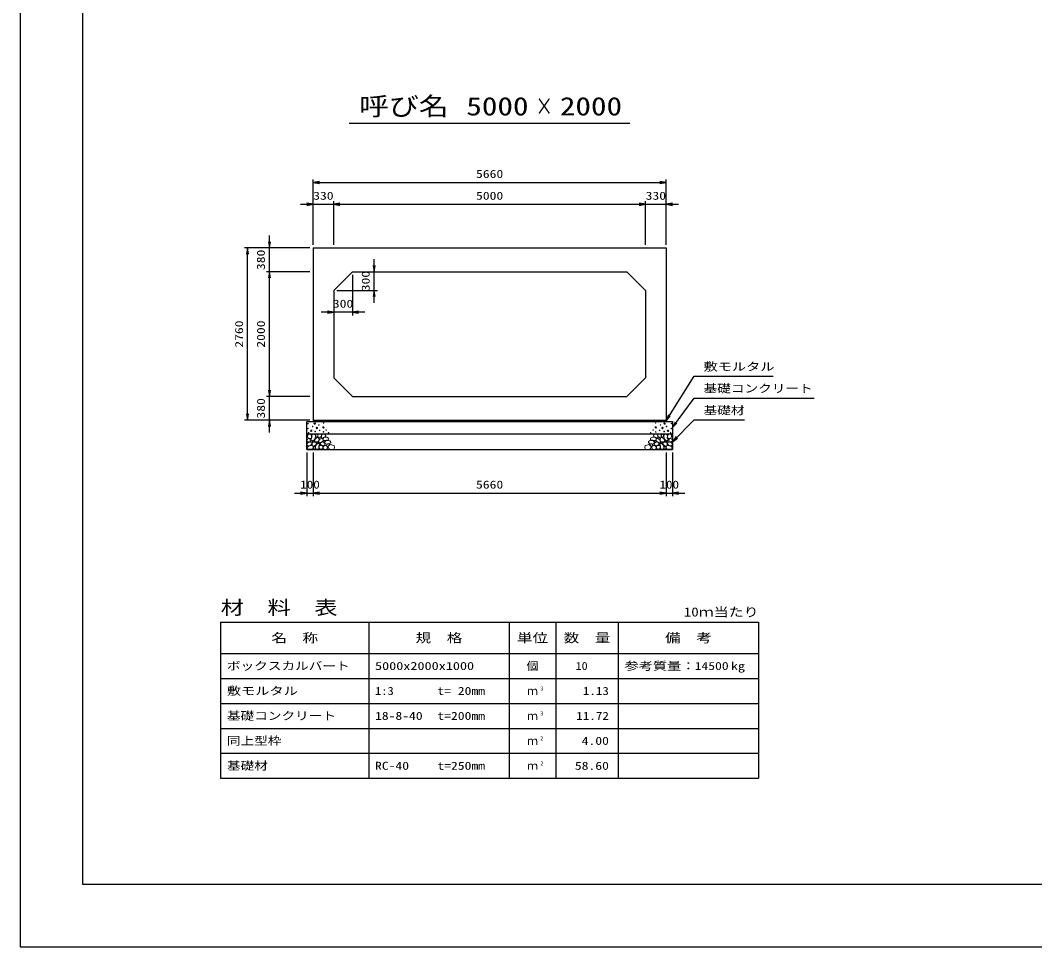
# Model space of a CAD drawing. Units: millimetres at full size. Extents: x 0 to 42050, y 0 to 29700.
# Drawn here: x 0 to 16265, y 0 to 14850 of the extents above; entities that cross this region are included whole.
import ezdxf
from ezdxf.enums import TextEntityAlignment as Align

# ---------------------------------------------------------------- set-up
doc = ezdxf.new("R2010")
doc.units = ezdxf.units.MM
for name, color, linetype, lineweight in [('D-DCR-HCHn', 4, 'Continuous', 9), ('D-MTR-FRAM', 7, 'Continuous', 25), ('D-MTR-LINE', 7, 'Continuous', 25), ('D-STR-DIM', 7, 'Continuous', 25), ('D-STR-STRn', 1, 'Continuous', 25), ('D-STR-TXT', 7, 'Continuous', 25), ('D-TTL', 2, 'Continuous', 25), ('D-TTL-TXT', 7, 'Continuous', 25)]:
    doc.layers.add(name, color=color, linetype=linetype, lineweight=lineweight)
doc.layers.add('D-MTR', color=7, linetype='Continuous')
doc.layers.add('D-MTR-TXT', color=7, linetype='Continuous')
doc.styles.add('ＭＳ ゴシック', font='')
doc.styles.get('ＭＳ ゴシック').set_extended_font_data('MS Gothic')

# ---------------------------------------------------------------- blocks, each defined once
blk = doc.blocks.new('open_arrow')
at = {"color": 0, "linetype": 'Continuous', "lineweight": -2}
blk.add_lwpolyline([(7.5, 1.25), (0, 0), (7.5, -1.25)], dxfattribs=at)

msp = doc.modelspace()

# ---------------------------------------------------------------- linework, layer by layer
at = {"layer": 'D-DCR-HCHn'}
for points in [[(4604.101, 8137.26), (4595.433, 8111.256), (4606.99, 8093.92), (4635.883, 8091.03), (4655.61, 8099.499), (4647.441, 8119.924), (4653.219, 8131.481), (4641.662, 8143.038), (4624.326, 8148.817)], [(4658.998, 8209.493), (4632.994, 8215.271), (4609.879, 8203.714), (4606.99, 8177.71), (4612.769, 8157.485), (4641.662, 8148.817), (4661.887, 8148.817), (4670.555, 8163.263), (4670.555, 8195.046)], [(4682.112, 8212.382), (4673.444, 8186.378), (4676.334, 8157.485), (4656.109, 8125.702), (4682.112, 8111.256), (4711.006, 8125.702), (4728.342, 8148.817), (4734.12, 8186.378), (4728.342, 8206.603), (4711.006, 8215.271)], [(4731.231, 8143.038), (4716.784, 8108.366), (4728.342, 8093.92), (4763.013, 8093.92), (4777.46, 8099.698), (4791.907, 8119.924), (4791.907, 8137.26), (4777.46, 8160.374), (4760.124, 8163.263)], [(4737.01, 8206.603), (4737.01, 8171.931), (4751.456, 8163.263), (4765.903, 8171.931), (4768.792, 8192.157), (4765.903, 8209.493), (4745.678, 8215.271)], [(4785.601, 8158.845), (4773.999, 8166.941), (4772.006, 8194.16), (4781.557, 8215.616), (4805.582, 8218.128), (4825.263, 8212.156), (4826.848, 8200.53), (4824.014, 8176.921), (4808.752, 8167.586)], [(4801.681, 8134.73), (4813.297, 8140.817), (4824.296, 8146.161), (4830.86, 8159.065), (4825.554, 8167.961), (4815.968, 8170.014), (4800.137, 8161.115), (4788.42, 8152.605), (4789.515, 8144.944), (4793.895, 8137.527)], [(4803.109, 8073.224), (4790.35, 8077.579), (4789.086, 8105.688), (4799.964, 8130.928), (4830.015, 8145.156), (4852.452, 8139.405), (4853.795, 8108.924), (4843.477, 8096.886), (4815.401, 8081.311)], [(4851.239, 8151.998), (4861.02, 8163.092), (4878.359, 8169.342), (4892.287, 8178.717), (4896.55, 8193.49), (4890.013, 8207.695), (4876.369, 8216.218), (4860.845, 8217.886), (4845.522, 8215.424), (4835.719, 8206.98), (4828.918, 8189.457), (4827.379, 8172.722), (4831.1, 8162.871), (4833.729, 8153.23), (4842.948, 8149.842)], [(4872.727, 8112.135), (4862.952, 8115.066), (4858.675, 8120.928), (4855.905, 8136.938), (4859.816, 8158.619), (4885.776, 8168.926), (4915.648, 8168.926), (4943.03, 8153.998), (4947.653, 8138.004), (4943.385, 8126.63), (4930.583, 8121.299), (4909.247, 8117.745), (4882.931, 8112.013)], [(10177.273, 8112.135), (10187.048, 8115.066), (10191.325, 8120.928), (10194.095, 8136.938), (10190.184, 8158.619), (10164.224, 8168.926), (10134.352, 8168.926), (10106.97, 8153.998), (10102.347, 8138.004), (10106.615, 8126.63), (10119.417, 8121.299), (10140.753, 8117.745), (10167.069, 8112.013)], [(10198.761, 8151.998), (10188.98, 8163.092), (10171.641, 8169.342), (10157.713, 8178.717), (10153.45, 8193.49), (10159.987, 8207.695), (10173.631, 8216.218), (10189.155, 8217.886), (10204.478, 8215.424), (10214.281, 8206.98), (10221.082, 8189.457), (10222.621, 8172.722), (10218.9, 8162.871), (10216.271, 8153.23), (10207.052, 8149.842)], [(10246.891, 8073.224), (10259.65, 8077.579), (10260.914, 8105.688), (10250.036, 8130.928), (10219.985, 8145.156), (10197.548, 8139.405), (10196.205, 8108.924), (10206.523, 8096.886), (10234.599, 8081.311)], [(10248.319, 8134.73), (10236.703, 8140.817), (10225.704, 8146.161), (10219.14, 8159.065), (10224.446, 8167.961), (10234.032, 8170.014), (10249.863, 8161.115), (10261.58, 8152.605), (10260.485, 8144.944), (10256.105, 8137.527)], [(10264.399, 8158.845), (10276.001, 8166.941), (10277.994, 8194.16), (10268.443, 8215.616), (10244.418, 8218.128), (10224.737, 8212.156), (10223.152, 8200.53), (10225.986, 8176.921), (10241.248, 8167.586)], [(10318.769, 8143.038), (10333.216, 8108.366), (10321.658, 8093.92), (10286.987, 8093.92), (10272.54, 8099.698), (10258.093, 8119.924), (10258.093, 8137.26), (10272.54, 8160.374), (10289.876, 8163.263)], [(10312.99, 8206.603), (10312.99, 8171.931), (10298.544, 8163.263), (10284.097, 8171.931), (10281.208, 8192.157), (10284.097, 8209.493), (10304.322, 8215.271)], [(10367.888, 8212.382), (10376.556, 8186.378), (10373.666, 8157.485), (10393.891, 8125.702), (10367.888, 8111.256), (10338.994, 8125.702), (10321.658, 8148.817), (10315.88, 8186.378), (10321.658, 8206.603), (10338.994, 8215.271)], [(10391.002, 8209.493), (10417.006, 8215.271), (10440.121, 8203.714), (10443.01, 8177.71), (10437.231, 8157.485), (10408.338, 8148.817), (10388.113, 8148.817), (10379.445, 8163.263), (10379.445, 8195.046)], [(10445.899, 8137.26), (10454.567, 8111.256), (10443.01, 8093.92), (10414.117, 8091.03), (10394.39, 8099.499), (10402.559, 8119.924), (10396.781, 8131.481), (10408.338, 8143.038), (10425.674, 8148.817)], [(4658.944, 8041.261), (4680.346, 8073.365), (4677.671, 8081.39), (4648.243, 8089.416), (4621.49, 8086.741), (4602.763, 8070.689), (4600.087, 8051.962), (4602.763, 8033.235), (4624.165, 8027.884)], [(4669.645, 7974.378), (4688.372, 7982.404), (4693.723, 8009.157), (4683.021, 8027.884), (4664.294, 8033.235), (4640.217, 8030.56), (4613.464, 8019.859), (4600.087, 8003.807), (4600.087, 7985.08), (4608.113, 7974.378), (4640.217, 7977.054)], [(4687.891, 8111.256), (4673.444, 8099.698), (4679.223, 8091.03), (4699.448, 8091.03), (4708.116, 8093.92), (4713.895, 8105.477), (4705.227, 8114.145)], [(4733.852, 8041.261), (4747.229, 8073.365), (4736.527, 8086.741), (4704.424, 8086.741), (4691.047, 8081.39), (4677.671, 8062.663), (4677.671, 8046.612), (4691.047, 8025.209), (4707.099, 8022.534)], [(4728.502, 7982.404), (4728.502, 8014.508), (4715.125, 8022.534), (4701.749, 8014.508), (4699.073, 7995.781), (4701.749, 7979.729), (4720.476, 7974.378)], [(4779.332, 7977.054), (4787.358, 8001.131), (4784.683, 8027.884), (4803.41, 8057.313), (4779.332, 8070.689), (4752.579, 8057.313), (4736.527, 8035.91), (4731.177, 8001.131), (4736.527, 7982.404), (4752.579, 7974.378)], [(4773.982, 8070.689), (4787.358, 8081.39), (4782.007, 8089.416), (4763.28, 8089.416), (4755.254, 8086.741), (4749.904, 8076.04), (4757.93, 8068.014)], [(4800.735, 7979.729), (4824.812, 7974.378), (4846.215, 7985.08), (4848.89, 8009.157), (4843.539, 8027.884), (4816.786, 8035.91), (4798.059, 8035.91), (4790.033, 8022.534), (4790.033, 7993.106)], [(4863.981, 8030.925), (4828.607, 8037.521), (4813.56, 8049.658), (4808.808, 8068.655), (4823.492, 8083.022), (4852.102, 8091.082), (4873.749, 8078.154), (4887.74, 8060.74), (4883.78, 8043.062)], [(4882.239, 8093.692), (4882.239, 8104.551), (4875.72, 8109.466), (4864.97, 8110.609), (4856.278, 8107.18), (4853.19, 8096.664), (4860.738, 8088.891), (4870.802, 8084.319), (4880.409, 8088.319)], [(4859.869, 8016.931), (4878.084, 8032.234), (4904.219, 8031.97), (4922.17, 8016.931), (4924.81, 7989.227), (4912.666, 7973.924), (4878.876, 7971.549), (4862.509, 7981.311), (4855.645, 8003.738)], [(4908.634, 8055.297), (4900.545, 8059.592), (4889.424, 8067.928), (4884.874, 8076.518), (4884.874, 8095.212), (4898.523, 8110.37), (4928.349, 8114.159), (4960.449, 8110.117), (4976.12, 8098.585), (4980.164, 8080.462), (4967.761, 8069.388), (4957.436, 8065.361), (4940.312, 8063.128), (4924.987, 8060.305)], [(4929.876, 8017.808), (4917.748, 8023.743), (4911.39, 8030.697), (4912.71, 8047.843), (4922.307, 8056.236), (4942.7, 8061.151), (4959.015, 8061.271), (4964.293, 8049.761), (4952.814, 8039.51), (4942.239, 8030.35), (4938.573, 8021.331)], [(4973.293, 7972.112), (4956.233, 7976.916), (4944.939, 7984.601), (4939.893, 7999.011), (4937.01, 8012.7), (4948.544, 8033.594), (4971.131, 8047.524), (5005.492, 8042), (5032.645, 8031.913), (5039.133, 8001.652), (5033.366, 7979.317), (5006.934, 7972.593)], [(10076.707, 7972.112), (10093.767, 7976.916), (10105.061, 7984.601), (10110.107, 7999.011), (10112.99, 8012.7), (10101.456, 8033.594), (10078.869, 8047.524), (10044.508, 8042), (10017.355, 8031.913), (10010.867, 8001.652), (10016.634, 7979.317), (10043.066, 7972.593)], [(10141.366, 8055.297), (10149.455, 8059.592), (10160.576, 8067.928), (10165.126, 8076.518), (10165.126, 8095.212), (10151.477, 8110.37), (10121.651, 8114.159), (10089.551, 8110.117), (10073.88, 8098.585), (10069.836, 8080.462), (10082.239, 8069.388), (10092.564, 8065.361), (10109.688, 8063.128), (10125.013, 8060.305)], [(10120.124, 8017.808), (10132.252, 8023.743), (10138.61, 8030.697), (10137.29, 8047.843), (10127.693, 8056.236), (10107.3, 8061.151), (10090.985, 8061.271), (10085.707, 8049.761), (10097.186, 8039.51), (10107.761, 8030.35), (10111.427, 8021.331)], [(10190.131, 8016.931), (10171.916, 8032.234), (10145.781, 8031.97), (10127.83, 8016.931), (10125.19, 7989.227), (10137.334, 7973.924), (10171.124, 7971.549), (10187.491, 7981.311), (10194.355, 8003.738)], [(10186.019, 8030.925), (10221.393, 8037.521), (10236.44, 8049.658), (10241.192, 8068.655), (10226.508, 8083.022), (10197.898, 8091.082), (10176.251, 8078.154), (10162.26, 8060.74), (10166.22, 8043.062)], [(10167.761, 8093.692), (10167.761, 8104.551), (10174.28, 8109.466), (10185.03, 8110.609), (10193.722, 8107.18), (10196.81, 8096.664), (10189.262, 8088.891), (10179.198, 8084.319), (10169.591, 8088.319)], [(10249.265, 7979.729), (10225.188, 7974.378), (10203.785, 7985.08), (10201.11, 8009.157), (10206.461, 8027.884), (10233.214, 8035.91), (10251.941, 8035.91), (10259.967, 8022.534), (10259.967, 7993.106)], [(10270.668, 7977.054), (10262.642, 8001.131), (10265.317, 8027.884), (10246.59, 8057.313), (10270.668, 8070.689), (10297.421, 8057.313), (10313.473, 8035.91), (10318.823, 8001.131), (10313.473, 7982.404), (10297.421, 7974.378)], [(10276.018, 8070.689), (10262.642, 8081.39), (10267.993, 8089.416), (10286.72, 8089.416), (10294.746, 8086.741), (10300.096, 8076.04), (10292.07, 8068.014)], [(10316.148, 8041.261), (10302.771, 8073.365), (10313.473, 8086.741), (10345.576, 8086.741), (10358.953, 8081.39), (10372.329, 8062.663), (10372.329, 8046.612), (10358.953, 8025.209), (10342.901, 8022.534)], [(10321.498, 7982.404), (10321.498, 8014.508), (10334.875, 8022.534), (10348.251, 8014.508), (10350.927, 7995.781), (10348.251, 7979.729), (10329.524, 7974.378)], [(10362.109, 8111.256), (10376.556, 8099.698), (10370.777, 8091.03), (10350.552, 8091.03), (10341.884, 8093.92), (10336.105, 8105.477), (10344.773, 8114.145)], [(10380.355, 7974.378), (10361.628, 7982.404), (10356.277, 8009.157), (10366.979, 8027.884), (10385.706, 8033.235), (10409.783, 8030.56), (10436.536, 8019.859), (10449.913, 8003.807), (10449.913, 7985.08), (10441.887, 7974.378), (10409.783, 7977.054)], [(10391.056, 8041.261), (10369.654, 8073.365), (10372.329, 8081.39), (10401.757, 8089.416), (10428.51, 8086.741), (10447.237, 8070.689), (10449.913, 8051.962), (10447.237, 8033.235), (10425.835, 8027.884)]]:
    msp.add_lwpolyline(points, close=True, dxfattribs=at)
for centre, radius in [((4611.091, 8386.145), 4.5), ((4612.803, 8305.879), 4.5), ((4688.437, 8338.641), 4.5), ((4720.004, 8386.145), 11.25), ((4754.996, 8314.955), 11.25), ((4786.563, 8362.459), 4.5), ((4860.741, 8323.204), 11.25), ((4862.197, 8395.221), 4.5), ((10189.259, 8323.204), 11.25), ((10187.803, 8395.221), 4.5), ((10263.437, 8362.459), 4.5), ((10295.004, 8314.955), 11.25), ((10329.996, 8386.145), 11.25), ((10361.563, 8338.641), 4.5), ((10437.197, 8305.879), 4.5), ((10438.909, 8386.145), 4.5), ((4621.905, 8237.286), 4.5), ((4664.855, 8270.444), 11.25), ((4726.552, 8258.646), 4.5), ((4800.06, 8275.807), 4.5), ((4861.763, 8251.675), 4.5), ((4903.942, 8283.293), 4.5), ((4943.193, 8237.037), 4.5), ((10106.808, 8237.037), 4.5), ((10146.058, 8283.293), 4.5), ((10188.237, 8251.675), 4.5), ((10249.94, 8275.807), 4.5), ((10323.448, 8258.646), 4.5), ((10385.145, 8270.444), 11.25), ((10428.095, 8237.286), 4.5)]:
    msp.add_circle(centre, radius, dxfattribs=at)
at = {"layer": 'D-MTR-FRAM'}
for p, q in [((3212.5, 5200), (11837.5, 5200)), ((3212.5, 5200), (3212.5, 2700)), ((11837.5, 5200), (11837.5, 2700)), ((3212.5, 2700), (11837.5, 2700))]:
    msp.add_line(p, q, dxfattribs=at)
at = {"layer": 'D-MTR-LINE'}
for p, q in [((5587.5, 5200), (5587.5, 2700)), ((7837.5, 5200), (7837.5, 2700)), ((8587.5, 5200), (8587.5, 2700)), ((9587.5, 5200), (9587.5, 2700)), ((3212.5, 4700), (11837.5, 4700)), ((3212.5, 4300), (11837.5, 4300)), ((3212.5, 3900), (11837.5, 3900)), ((3212.5, 3500), (11837.5, 3500)), ((3212.5, 3100), (11837.5, 3100))]:
    msp.add_line(p, q, dxfattribs=at)
at = {"layer": 'D-STR-DIM'}
for p, q in [((4695, 11250), (4695, 12300)), ((4695, 12250), (10355, 12250)), ((10355, 11250), (10355, 12300)), ((4495, 11900), (5225, 11900)), ((4695, 11250), (4695, 11950)), ((5025, 11250), (5025, 11950)), ((5025, 11250), (5025, 11950)), ((5025, 11900), (10025, 11900)), ((9825, 11900), (10555, 11900)), ((10025, 11250), (10025, 11950)), ((10025, 11250), (10025, 11950)), ((10355, 11250), (10355, 11950)), ((3995, 10620), (3995, 11400)), ((4645, 11200), (3595, 11200)), ((3645, 8440), (3645, 11200)), ((4645, 11200), (3945, 11200)), ((5675, 10320), (5675, 11020)), ((4645, 10820), (3945, 10820)), ((4645, 10820), (3945, 10820)), ((3995, 8820), (3995, 10820)), ((5325, 10770), (5325, 10120)), ((5375, 10820), (5725, 10820)), ((5025, 10470), (5025, 10120)), ((5075, 10520), (5725, 10520)), ((5525, 10170), (4825, 10170)), ((3995, 8240), (3995, 9020)), ((4645, 8820), (3945, 8820)), ((4645, 8820), (3945, 8820)), ((4645, 8440), (3595, 8440)), ((4645, 8440), (3945, 8440)), ((4595, 7920), (4595, 7220)), ((4695, 7920), (4695, 7220)), ((4695, 7920), (4695, 7220)), ((10355, 7920), (10355, 7220)), ((10355, 7920), (10355, 7220)), ((10455, 7920), (10455, 7220)), ((4395, 7270), (4895, 7270)), ((4695, 7270), (10355, 7270)), ((10155, 7270), (10655, 7270))]:
    msp.add_line(p, q, dxfattribs=at)
at = {"layer": 'D-STR-STRn'}
for p, q in [((4695, 11200), (10355, 11200)), ((4695, 11200), (4695, 8440)), ((10355, 11200), (10355, 8440)), ((5325, 10820), (5025, 10520)), ((5325, 10820), (9725, 10820)), ((10025, 10520), (9725, 10820)), ((5025, 10520), (5025, 9120)), ((10025, 10520), (10025, 9120)), ((5025, 9120), (5325, 8820)), ((9725, 8820), (10025, 9120)), ((5325, 8820), (9725, 8820)), ((4595, 7970), (4595, 8420)), ((4595, 8420), (10455, 8420)), ((4695, 8440), (4695, 8420)), ((4695, 8440), (10355, 8440)), ((10355, 8440), (10355, 8420)), ((10455, 8420), (10455, 7970)), ((4595, 8220), (10455, 8220)), ((4595, 7970), (10455, 7970))]:
    msp.add_line(p, q, dxfattribs=at)
at = {"layer": 'D-STR-TXT'}
for points in [[(10355, 8430), (10805, 9145), (10905, 9145), (12071.624, 9145)], [(10455, 8320), (10805, 8795), (10905, 8795), (12730.761, 8795)], [(10455, 8095), (10805, 8445), (10905, 8445), (11612.36, 8445)]]:
    msp.add_lwpolyline(points, dxfattribs=at)
at = {"layer": 'D-TTL'}
for points in [[(0, 0), (42050, 0), (42050, 29700), (0, 29700)], [(1000, 1000), (41050, 1000), (41050, 28700), (1000, 28700)]]:
    msp.add_lwpolyline(points, close=True, dxfattribs=at)
at = {"layer": 'D-TTL-TXT'}
msp.add_line((5275, 13200), (9775, 13200), dxfattribs=at)

# ---------------------------------------------------------------- block references
at = {"layer": 'D-STR-DIM', "xscale": 13.3, "yscale": 13.3}
for p in [(4695, 12250), (5025, 11900), (5025, 11900), (10355, 11900), (5325, 10170), (4695, 7270), (4695, 7270), (10455, 7270)]:
    msp.add_blockref('open_arrow', p, dxfattribs=at)
for p, rotation in [((10355, 12250), 180), ((4695, 11900), 180), ((10025, 11900), 180), ((10025, 11900), 180), ((3995, 11200), 90), ((3645, 11200), 270), ((5675, 10820), 90), ((3995, 10820), 270), ((3995, 10820), 270), ((5675, 10520), 270), ((5025, 10170), 180), ((3995, 8820), 90), ((3995, 8820), 90), ((3645, 8440), 90), ((3995, 8440), 270), ((4595, 7270), 180), ((10355, 7270), 180), ((10355, 7270), 180)]:
    msp.add_blockref('open_arrow', p, dxfattribs=dict(at, rotation=rotation))
at = {"layer": 'D-STR-TXT', "xscale": 13.3, "yscale": 13.3}
for p, rotation in [((10355, 8430), 57.8), ((10455, 8320), 53.6), ((10455, 8095), 45)]:
    msp.add_blockref('open_arrow', p, dxfattribs=dict(at, rotation=rotation))

# ---------------------------------------------------------------- texts
at = {"layer": 'D-MTR', "style": 'ＭＳ ゴシック', "width": 1.25}
msp.add_text('材\u3000料\u3000表', height=219.9, dxfattribs=at).set_placement((3212.5, 5260), align=Align.BOTTOM_LEFT)
at = {"layer": 'D-MTR', "style": 'ＭＳ ゴシック', "width": 1.2}
msp.add_text('10ｍ当たり', height=146.6, dxfattribs=at).set_placement((11837.5, 5248.333), align=Align.BOTTOM_RIGHT)
at = {"layer": 'D-MTR-TXT', "style": 'ＭＳ ゴシック'}
for s, height, width, p in [('名\u3000称', 146.6, 1.25, (4400, 4950)), ('規\u3000格', 146.6, 1.25, (6712.5, 4950)), ('単位', 146.6, 1.25, (8212.5, 4950)), ('数\u3000量', 146.6, 1.25, (9087.5, 4950)), ('備\u3000考', 146.6, 1.25, (10712.5, 4950)), ('個', 128.3, 1.1, (8212.5, 4500))]:
    msp.add_text(s, height=height, dxfattribs=dict(at, width=width)).set_placement(p, align=Align.MIDDLE_CENTER)
for s, width, p in [('ボックスカルバート', 1.25, (3312.5, 4500)), ('5000x2000x1000', 1.3, (5687.5, 4500)), ('参考質量：     kg', 1.3, (9687.5, 4500)), ('敷モルタル', 1.3, (3312.5, 4100)), ('1:3', 1.15, (5687.5, 4100)), ('t= 20mm', 1.25, (6687.5, 4100)), ('基礎コンクリート', 1.25, (3312.5, 3700)), ('18-8-40', 1.25, (5687.5, 3700)), ('t=200mm', 1.25, (6687.5, 3700)), ('同上型枠', 1.25, (3312.5, 3300)), ('基礎材', 1.25, (3312.5, 2900)), ('RC-40', 1.25, (5687.5, 2900)), ('t=250mm', 1.25, (6687.5, 2900))]:
    msp.add_text(s, height=128.3, dxfattribs=dict(at, width=width)).set_placement(p, align=Align.MIDDLE_LEFT)
for s, width, p in [('10', 1.1, (9096.383, 4500)), ('14500', 1.25, (11357.5, 4500)), ('1.13', 1.2, (9437.5, 4100)), ('11.72', 1.2, (9437.5, 3700)), ('4.00', 1.25, (9437.5, 3300)), ('58.60', 1.25, (9437.5, 2900))]:
    msp.add_text(s, height=128.3, dxfattribs=dict(at, width=width)).set_placement(p, align=Align.MIDDLE_RIGHT)
for p in [(8212.5, 4100), (8212.5, 3700), (8212.5, 3300), (8212.5, 2900)]:
    msp.add_text('ｍ', height=128.3, dxfattribs=at).set_placement(p, align=Align.MIDDLE_CENTER)
at = {"layer": 'D-MTR-TXT', "style": 'ＭＳ ゴシック', "width": 1.15}
for s, p in [('3', (8337.5, 4088.333)), ('3', (8337.5, 3688.333)), ('2', (8337.5, 3288.333)), ('2', (8337.5, 2888.333))]:
    msp.add_text(s, height=64.15, dxfattribs=at).set_placement(p, align=Align.BOTTOM_LEFT)
at = {"layer": 'D-STR-DIM', "style": 'ＭＳ ゴシック'}
for s, width, p in [('5660', 1.25, (7525, 12387.5)), ('330', 1.25, (4860, 12037.5)), ('5000', 1.25, (7525, 12037.5)), ('330', 1.25, (10190, 12037.5)), ('300', 1.25, (5175, 10307.5)), ('100', 1.2, (4645, 7407.5)), ('5660', 1.25, (7525, 7407.5)), ('100', 1.2, (10405, 7407.5))]:
    msp.add_text(s, height=128.3, dxfattribs=dict(at, width=width)).set_placement(p, align=Align.MIDDLE_CENTER)
at = {"layer": 'D-STR-DIM', "style": 'ＭＳ ゴシック', "width": 1.25}
for s, p in [('380', (3857.5, 11010)), ('300', (5537.5, 10670)), ('2760', (3507.5, 9820)), ('2000', (3857.5, 9820)), ('380', (3857.5, 8630))]:
    msp.add_text(s, height=128.3, rotation=90, dxfattribs=at).set_placement(p, align=Align.MIDDLE_CENTER)
at = {"layer": 'D-STR-TXT', "style": 'ＭＳ ゴシック'}
for s, width, p in [('敷モルタル', 1.3, (10955, 9195)), ('基礎コンクリート', 1.25, (10955, 8845)), ('基礎材', 1.25, (10955, 8495))]:
    msp.add_text(s, height=128.3, dxfattribs=dict(at, width=width)).set_placement(p, align=Align.BOTTOM_LEFT)
at = {"layer": 'D-TTL-TXT', "style": 'ＭＳ ゴシック'}
for s, width, p in [('呼び名', 1.2, (6150, 13237.5)), ('5000', 1.25, (7650, 13237.5)), ('×', 0.7, (8400, 13237.5)), ('2000', 1.25, (9150, 13237.5))]:
    msp.add_text(s, height=293.3, dxfattribs=dict(at, width=width)).set_placement(p, align=Align.BOTTOM_CENTER)

doc.saveas('drawing.dxf')
